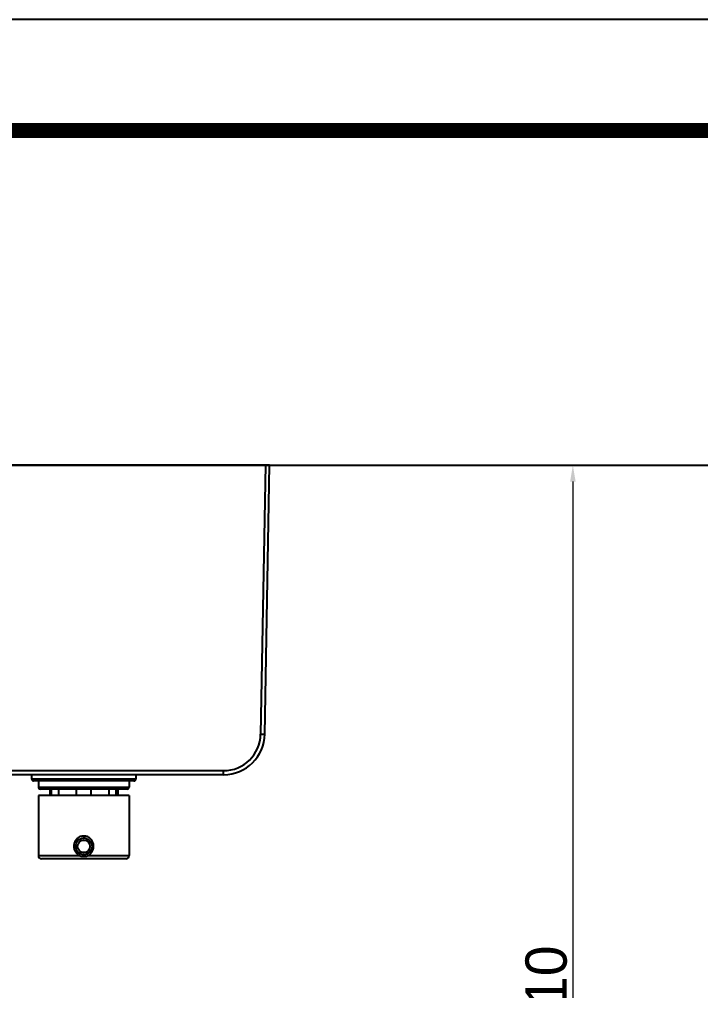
# Model space of a CAD drawing. Extents: x 8047 to 11207, y 0 to 2315.
# Drawn here: x 9297.1 to 9627.2, y 1844.6 to 2315 of the extents above; entities that cross this region are included whole.
import ezdxf

# ---------------------------------------------------------------- set-up
doc = ezdxf.new("R2010")
doc.units = 0
doc.header["$LTSCALE"] = 10
doc.header["$MEASUREMENT"] = 0
doc.header["$PDMODE"] = 3
doc.header["$PDSIZE"] = -10
doc.layers.get('0').update_dxf_attribs({"linetype": 'CONTINUOUS'})
doc.layers.get('DEFPOINTS').update_dxf_attribs({"linetype": 'CONTINUOUS'})
doc.styles.add('Daelim Dimension', font='')
doc.styles.get('Daelim Dimension').set_extended_font_data('나눔고딕')
doc.dimstyles.new('DEFAULT', dxfattribs={"dimscale": 2, "dimtxt": 2, "dimasz": 2, "dimexe": 0, "dimexo": 2, "dimgap": 1, "dimtad": 1, "dimdec": 1, "dimzin": 9, "dimdsep": 46, "dimtxsty": 'Daelim Dimension', "dimcen": 0.5, "dimclrd": 252, "dimclre": 252, "dimclrt": 3, "dimadec": 1, "dimazin": 0, "dimtfac": 1, "dimtdec": 1, "dimtix": 1, "dimtmove": 0, "dimatfit": 3, "dimfxl": 1, "dimtolj": 1, "dimtzin": 1, "dimlwd": 9, "dimlwe": 9, "dimarcsym": 0})

# ---------------------------------------------------------------- blocks, each defined once
blk = doc.blocks.new('*D18')
at = {"color": 5, "lineweight": 9, "ltscale": 0.5, "transparency": 16777216}
for p, q in [((9538.29, 2099.14), (9567.28, 2099.14)), ((9565.28, 2091.14), (9565.28, 1597.05)), ((9197.25, 1589.05), (9567.28, 1589.05))]:
    blk.add_line(p, q, dxfattribs=at)
at = {"color": 5, "ltscale": 0.5, "transparency": 16777216}
for points in [[(9563.95, 2091.14), (9566.62, 2091.14), (9565.28, 2099.14)], [(9563.95, 1597.05), (9566.62, 1597.05), (9565.28, 1589.05)]]:
    blk.add_solid(points, dxfattribs=at)
at = {"layer": 'DEFPOINTS', "color": 0, "ltscale": 0.5, "transparency": 16777216}
for p in [(9534.29, 2099.14), (9193.25, 1589.05), (9565.28, 1589.05)]:
    blk.add_point(p, dxfattribs=at)
at = {"color": 7, "ltscale": 0.5, "transparency": 16777216, "insert": (9552.43, 1844.09), "char_height": 20, "attachment_point": 5, "rotation": 90, "style": 'Daelim Dimension'}
blk.add_mtext('\\A1;510', dxfattribs=at)

msp = doc.modelspace()

# ---------------------------------------------------------------- linework, layer by layer
at = {"ltscale": 0.5}
msp.add_line((8727.75, 2099.14), (10207.59, 2099.14), dxfattribs=at)
at = {"color": 7, "linetype": 'Continuous'}
for p, q in [((9418.25, 2099.14), (8968.25, 2099.14)), ((8968.25, 2099.14), (9418.25, 2099.14)), ((9416.25, 2099.14), (9413.97, 1968.79)), ((9415.97, 1968.79), (9418.25, 2099.14)), ((9202.75, 1951.1), (9395.98, 1951.1)), ((9395.98, 1949.14), (9202.75, 1949.14)), ((9302.95, 1949.14), (9302.95, 1947.14)), ((9353.55, 1949.14), (9353.55, 1947.14)), ((9395.98, 1949.14), (9395.98, 1951.1)), ((9302.95, 1947.14), (9353.55, 1947.14)), ((9352.55, 1946.14), (9303.95, 1946.14)), ((9306.25, 1946.14), (9306.25, 1943.14)), ((9306.25, 1943.14), (9350.25, 1943.14)), ((9350.25, 1946.14), (9350.25, 1943.14)), ((9350.25, 1939.14), (9306.25, 1939.14)), ((9306.25, 1939.14), (9306.25, 1909.94)), ((9349.25, 1942.14), (9307.25, 1942.14)), ((9311.75, 1942.14), (9311.75, 1939.14)), ((9312.5, 1942.14), (9312.5, 1939.14)), ((9316.11, 1939.14), (9316.11, 1942.14)), ((9324.64, 1942.14), (9324.64, 1939.14)), ((9331.86, 1939.14), (9331.86, 1942.14)), ((9340.38, 1942.14), (9340.38, 1939.14)), ((9344, 1939.14), (9344, 1942.14)), ((9344.75, 1942.14), (9344.75, 1939.14)), ((9350.25, 1939.14), (9350.25, 1909.94)), ((9328.25, 1919.44), (9328.25, 1918.44)), ((9328.25, 1909.64), (9328.25, 1910.44)), ((9306.25, 1909.94), (9326.16, 1909.94)), ((9348.75, 1908.44), (9307.75, 1908.44)), ((9328.25, 1909.64), (9328.34, 1909.64)), ((9330.33, 1909.94), (9350.25, 1909.94))]:
    msp.add_line(p, q, dxfattribs=at)
at = {"ltscale": 0.5}
msp.add_lwpolyline([(8047.42, 0), (11206.94, 0), (11206.94, 2315.04), (8047.42, 2315.04)], close=True, dxfattribs=at)
at = {"color": 5, "linetype": 'ByBlock', "lineweight": 200, "const_width": 7.28}
msp.add_lwpolyline([(8098.22, 99.13), (11155.82, 99.13), (11155.82, 2261.29), (8098.22, 2261.29)], close=True, dxfattribs=at)
at = {"color": 7, "linetype": 'Continuous'}
for radius in [4, 3]:
    msp.add_circle((9328.25, 1914.44), radius, dxfattribs=at)
for centre, radius, start, end in [((9395.98, 1969.14), 20, 270, 359), ((9395.98, 1969.1), 18, 270.0056, 359.0049), ((9303.95, 1947.14), 1, 180, 270), ((9307.25, 1943.14), 1, 180, 270), ((9349.25, 1943.14), 1, 270, 0), ((9352.55, 1947.14), 1, 270, 0), ((9307.75, 1909.94), 1.5, 180, 270), ((9348.75, 1909.94), 1.5, 270, 0)]:
    msp.add_arc(centre, radius, start, end, dxfattribs=at)
for points, knots in [([(9413.97, 1968.79), (9414.23, 1968.78), (9414.6, 1968.78), (9415.07, 1968.77), (9415.37, 1968.77), (9415.59, 1968.77), (9415.73, 1968.78), (9415.82, 1968.78), (9415.88, 1968.78), (9415.93, 1968.78), (9415.95, 1968.79), (9415.97, 1968.78), (9415.97, 1968.79)], [0, 0, 0, 0, 0.382483, 0.555343, 0.706733, 0.830963, 0.881442, 0.923443, 0.956491, 0.980351, 0.994864, 1, 1, 1, 1]), ([(9328.25, 1919.44), (9327.97, 1919.44), (9327.42, 1919.39), (9326.62, 1919.16), (9325.88, 1918.81), (9324.98, 1918.16), (9324.09, 1917.09), (9323.59, 1915.79), (9323.45, 1914.69), (9323.48, 1913.86), (9323.63, 1913.05), (9324.01, 1912.01), (9324.78, 1910.85), (9325.68, 1910.18), (9326.16, 1909.94)], [0, 0, 0, 0, 0.062774, 0.125489, 0.188072, 0.250551, 0.375052, 0.499928, 0.562705, 0.62551, 0.68826, 0.75091, 0.875479, 1, 1, 1, 1]), ([(9330.33, 1909.94), (9330.58, 1910.06), (9331.05, 1910.35), (9331.66, 1910.9), (9332.18, 1911.55), (9332.72, 1912.51), (9333.01, 1913.59), (9333.05, 1914.69), (9332.94, 1915.52), (9332.71, 1916.31), (9332.35, 1917.06), (9331.87, 1917.73), (9331.29, 1918.32), (9330.62, 1918.81), (9329.88, 1919.17), (9329.08, 1919.39), (9328.52, 1919.44), (9328.25, 1919.44)], [0, 0, 0, 0, 0.062425, 0.124804, 0.187177, 0.249624, 0.374474, 0.437194, 0.4999, 0.562509, 0.625004, 0.687396, 0.749759, 0.812172, 0.87467, 0.937307, 1, 1, 1, 1]), ([(9326.16, 1909.94), (9326.22, 1910.05), (9326.29, 1910.21), (9326.38, 1910.42), (9326.43, 1910.55), (9326.48, 1910.66), (9326.5, 1910.75), (9326.51, 1910.8), (9326.51, 1910.83), (9326.51, 1910.84), (9326.51, 1910.84)], [0, 0, 0, 0, 0.381213, 0.552166, 0.701643, 0.824404, 0.916101, 0.974024, 0.990379, 1, 1, 1, 1]), ([(9330.33, 1909.94), (9330.28, 1910.05), (9330.21, 1910.21), (9330.12, 1910.42), (9330.06, 1910.55), (9330.02, 1910.66), (9330, 1910.75), (9329.99, 1910.8), (9329.99, 1910.83), (9329.99, 1910.84), (9329.99, 1910.84)], [0, 0, 0, 0, 0.381191, 0.552101, 0.701576, 0.824351, 0.916079, 0.974019, 0.99038, 1, 1, 1, 1]), ([(9326.16, 1909.94), (9326.67, 1909.78), (9327.37, 1909.66), (9328.07, 1909.64), (9328.25, 1909.64)], [0, 0, 0, 0, 0.749454, 1, 1, 1, 1]), ([(9328.34, 1909.64), (9328.51, 1909.64), (9329.18, 1909.67), (9329.85, 1909.79), (9330.33, 1909.94)], [0, 0, 0, 0, 0.250527, 1, 1, 1, 1])]:
    msp.add_open_spline(points, degree=3, knots=knots, dxfattribs=at)

# ---------------------------------------------------------------- dimensions: what is measured, and where the dimension line sits
at = {"color": 5, "ltscale": 0.5}
dim = msp.add_linear_dim(base=(9565.28, 1589.05), p1=(9534.29, 2099.14), p2=(9193.25, 1589.05), angle=90, dimstyle='DEFAULT', override={"dimtxt": 10, "dimasz": 4, "dimexe": 1, "dimdec": 0, "dimclrd": 5, "dimclre": 5, "dimclrt": 7}, dxfattribs=at)
dim.commit()
dim.dimension.update_dxf_attribs({"geometry": '*D18', "text_midpoint": (9552.43, 1844.09)})

doc.saveas('drawing.dxf')
